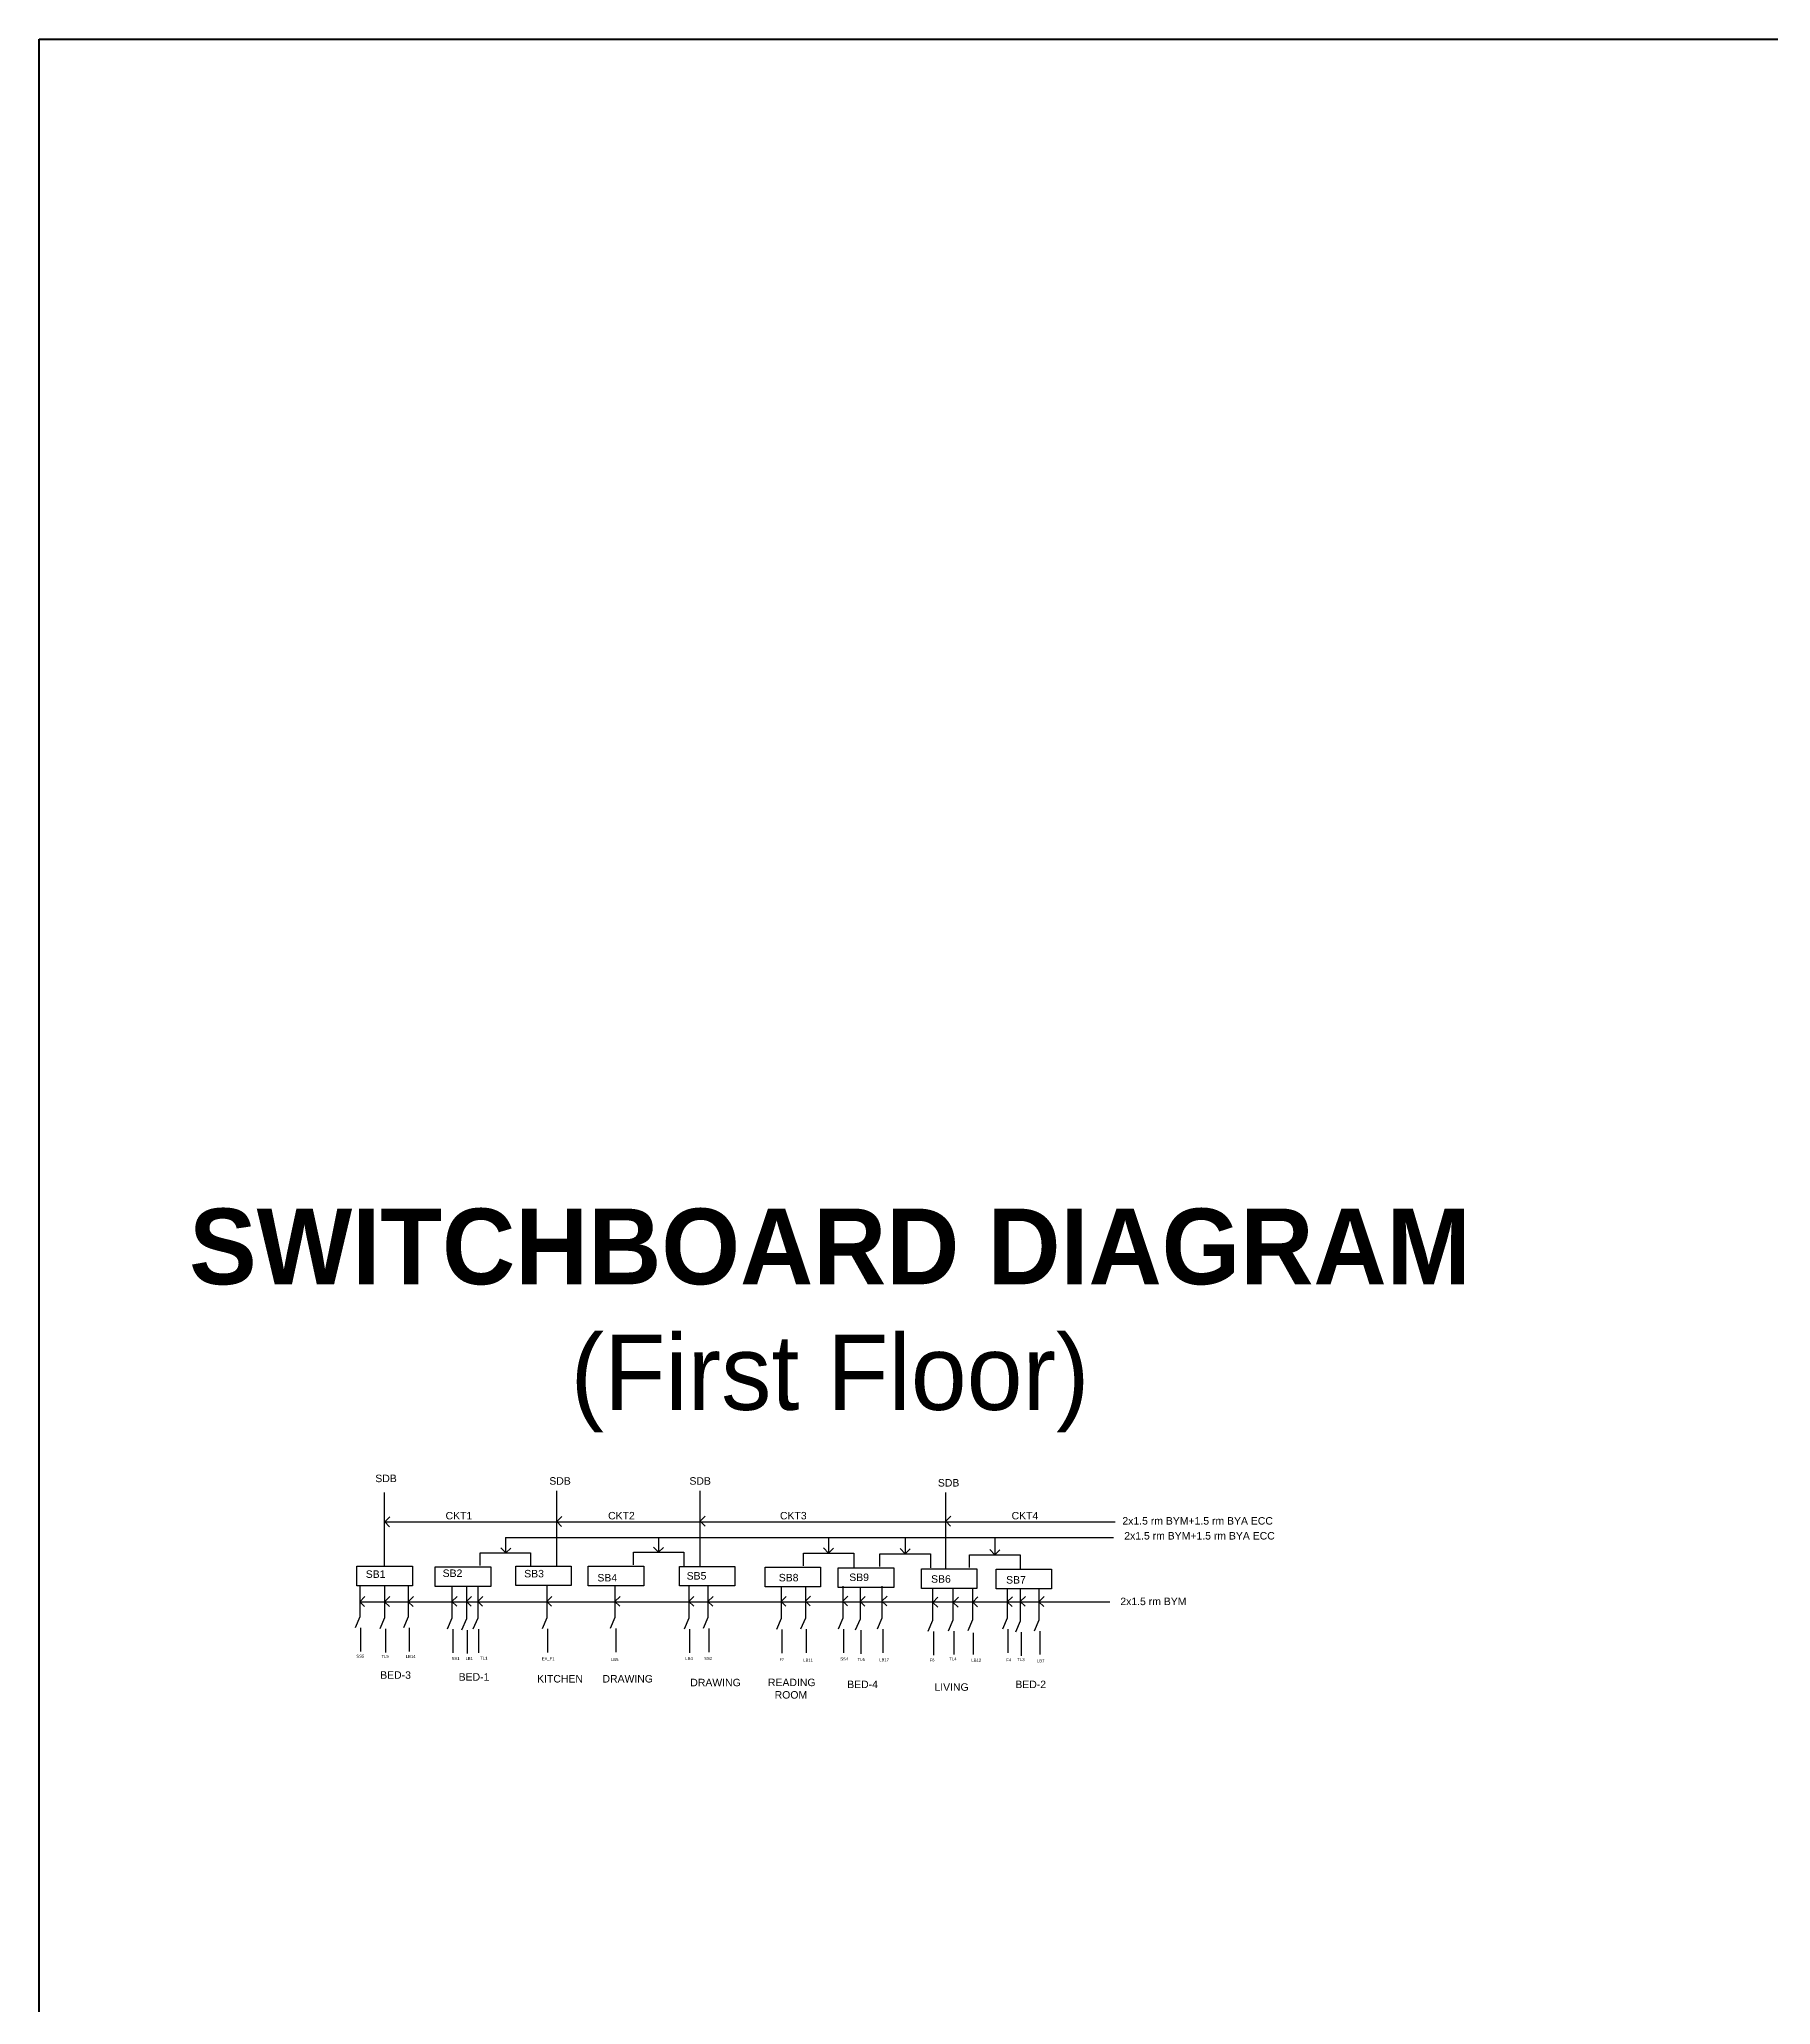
# Model space of a CAD drawing. Header units: inches. Extents: x -19236 to 2549, y 984 to 4513.
# Drawn here: x -19236 to -18773, y 3729 to 4255 of the extents above; entities that cross this region are included whole.
import ezdxf

# ---------------------------------------------------------------- set-up
doc = ezdxf.new("R2010")
doc.units = ezdxf.units.IN
doc.header["$LTSCALE"] = 20
doc.header["$MEASUREMENT"] = 0
doc.styles.get("Standard").update_dxf_attribs({"font": 'arial.ttf'})

msp = doc.modelspace()

# ---------------------------------------------------------------- linework, layer by layer
for p, q in [((-19097.50002, 3853.83941), (-19097.50002, 3866.55374)), ((-19059.10446, 3853.76712), (-19059.10446, 3866.55374)), ((-19143.58067, 3853.76964), (-19143.58067, 3866.05374)), ((-18993.3679, 3853.07998), (-18993.3679, 3866.05374)), ((-19143.58067, 3858.20894), (-18948.00001, 3858.20894)), ((-19142.19013, 3859.59126), (-19143.55925, 3858.21594)), ((-19143.55925, 3858.21594), (-19142.26319, 3856.92573)), ((-19096.13024, 3859.657), (-19097.49935, 3858.28169)), ((-19097.49935, 3858.28169), (-19096.20329, 3856.99148)), ((-19057.73535, 3859.75009), (-19059.10446, 3858.37477)), ((-19059.10446, 3858.37477), (-19057.8084, 3857.08456)), ((-18991.99879, 3859.75009), (-18993.3679, 3858.37477)), ((-18993.3679, 3858.37477), (-18992.07184, 3857.08456)), ((-19143.58067, 3846.33207), (-19143.58067, 3853.76965)), ((-19112.50002, 3851.29092), (-19111.1247, 3849.92181)), ((-19111.25001, 3854.05375), (-18948.50001, 3854.05375)), ((-19111.25001, 3854.05375), (-19111.25001, 3849.9218)), ((-19111.1247, 3849.92181), (-19109.83449, 3851.21786)), ((-19097.50002, 3846.40183), (-19097.50002, 3853.83941)), ((-19071.61714, 3851.47648), (-19070.24183, 3850.10737)), ((-19070.25, 3854.05375), (-19070.25, 3850.08397)), ((-19070.24183, 3850.10737), (-19068.95162, 3851.40343)), ((-19059.10446, 3846.25925), (-19059.10446, 3853.69682)), ((-19026.11714, 3851.24146), (-19024.74183, 3849.87235)), ((-19024.75, 3854.05375), (-19024.75, 3849.84895)), ((-19024.74183, 3849.87235), (-19023.45162, 3851.16841)), ((-19005.61714, 3851.06198), (-19004.24183, 3849.69286)), ((-19004.25, 3854.05375), (-19004.25, 3849.66946)), ((-19004.24183, 3849.69286), (-19002.95162, 3850.98892)), ((-18993.3679, 3845.64241), (-18993.3679, 3853.07998)), ((-18981.61714, 3850.78935), (-18980.24183, 3849.42024)), ((-18980.25, 3854.05375), (-18980.25, 3849.39684)), ((-18980.24183, 3849.42024), (-18978.95162, 3850.7163)), ((-19118.00001, 3846.56002), (-19118.00001, 3849.92181)), ((-19118.00001, 3849.92181), (-19104.50001, 3849.92181)), ((-19104.50001, 3849.92181), (-19104.50001, 3846.16737)), ((-19077.00001, 3846.72219), (-19077.00001, 3850.08397)), ((-19077.00001, 3850.08397), (-19063.50001, 3850.08397)), ((-19063.50001, 3850.08397), (-19063.50001, 3846.32954)), ((-19031.50001, 3846.48717), (-19031.50001, 3849.84895)), ((-19031.50001, 3849.84895), (-19018.00001, 3849.84895)), ((-19018.00001, 3849.84895), (-19018.00001, 3846.09452)), ((-19011.00001, 3846.30768), (-19011.00001, 3849.66947)), ((-19011.00001, 3849.66947), (-18997.50001, 3849.66947)), ((-18997.50001, 3849.66947), (-18997.50001, 3845.91503)), ((-18987.00001, 3846.03506), (-18987.00001, 3849.39684)), ((-18987.00001, 3849.39684), (-18973.50001, 3849.39684)), ((-18973.50001, 3849.39684), (-18973.50001, 3845.64241)), ((-19150.23049, 3841.11224), (-19150.23049, 3832.8148)), ((-19143.58066, 3841.11224), (-19143.58066, 3832.55425)), ((-19137.23049, 3841.11224), (-19137.23049, 3832.8148)), ((-19125.55245, 3840.98361), (-19125.55245, 3832.42562)), ((-19121.68926, 3840.79067), (-19121.68926, 3832.23269)), ((-19118.6631, 3840.98361), (-19118.6631, 3832.42562)), ((-19100.17577, 3841.10328), (-19100.17577, 3832.54529)), ((-19081.94274, 3841.17839), (-19081.94274, 3832.6204)), ((-19062.1475, 3841.01443), (-19062.1475, 3832.45644)), ((-19057.02632, 3841.19392), (-19057.02632, 3832.63593)), ((-19037.44005, 3840.92469), (-19037.44005, 3832.3667)), ((-19030.95139, 3841.01268), (-19030.95139, 3832.45469)), ((-19020.95139, 3841.01268), (-19020.95139, 3832.45469)), ((-19016.3264, 3840.7452), (-19016.3264, 3832.18722)), ((-19010.45139, 3841.01268), (-19010.45139, 3832.45469)), ((-18996.91921, 3840.3987), (-18996.91921, 3831.84071)), ((-18991.45328, 3840.49898), (-18991.45328, 3831.94099)), ((-18986.23049, 3840.56236), (-18986.23049, 3832.00437)), ((-18976.95139, 3840.29716), (-18976.95139, 3832.45469)), ((-18973.42587, 3840.19813), (-18973.42587, 3831.64014)), ((-18968.45139, 3840.29716), (-18968.45139, 3831.95469)), ((-19148.86138, 3838.21927), (-19150.23049, 3836.84395)), ((-19150.23049, 3836.84395), (-19148.93443, 3835.55374)), ((-19150.23049, 3836.83324), (-18949.50001, 3836.83324)), ((-19142.21155, 3838.20856), (-19143.58066, 3836.83324)), ((-19143.58066, 3836.83324), (-19142.2846, 3835.54303)), ((-19135.86138, 3838.21927), (-19137.23049, 3836.84395)), ((-19137.23049, 3836.84395), (-19135.93443, 3835.55374)), ((-19124.18334, 3838.28262), (-19125.55245, 3836.9073)), ((-19125.55245, 3836.9073), (-19124.25639, 3835.61709)), ((-19120.32015, 3838.28262), (-19121.68926, 3836.9073)), ((-19121.68926, 3836.9073), (-19120.3932, 3835.61709)), ((-19117.29398, 3838.28262), (-19118.6631, 3836.9073)), ((-19118.6631, 3836.9073), (-19117.36704, 3835.61709)), ((-19098.80666, 3838.28262), (-19100.17577, 3836.9073)), ((-19100.17577, 3836.9073), (-19098.87971, 3835.61709)), ((-19080.57363, 3838.28262), (-19081.94274, 3836.9073)), ((-19081.94274, 3836.9073), (-19080.64668, 3835.61709)), ((-19060.77839, 3838.28262), (-19062.1475, 3836.9073)), ((-19062.1475, 3836.9073), (-19060.85144, 3835.61709)), ((-19055.65721, 3838.28262), (-19057.02632, 3836.9073)), ((-19057.02632, 3836.9073), (-19055.73026, 3835.61709)), ((-19036.07093, 3838.28262), (-19037.44005, 3836.9073)), ((-19037.44005, 3836.9073), (-19036.14399, 3835.61709)), ((-19029.58227, 3838.37061), (-19030.95138, 3836.99529)), ((-19030.95138, 3836.99529), (-19029.65533, 3835.70508)), ((-19019.58227, 3838.37061), (-19020.95138, 3836.99529)), ((-19020.95138, 3836.99529), (-19019.65533, 3835.70508)), ((-19014.95729, 3838.28262), (-19016.3264, 3836.9073)), ((-19016.3264, 3836.9073), (-19015.03034, 3835.61709)), ((-19009.08227, 3838.37061), (-19010.45138, 3836.99529)), ((-19010.45138, 3836.99529), (-19009.15533, 3835.70508)), ((-18995.47232, 3838.04952), (-18996.84143, 3836.6742)), ((-18996.84143, 3836.6742), (-18995.54538, 3835.38399)), ((-18990.00639, 3838.04952), (-18991.3755, 3836.6742)), ((-18991.3755, 3836.6742), (-18990.07945, 3835.38399)), ((-18984.7836, 3838.1129), (-18986.15271, 3836.73758)), ((-18986.15271, 3836.73758), (-18984.85665, 3835.44737)), ((-18975.56458, 3838.19397), (-18976.93369, 3836.81865)), ((-18976.93369, 3836.81865), (-18975.63763, 3835.52844)), ((-18972.05676, 3838.28262), (-18973.42587, 3836.9073)), ((-18973.42587, 3836.9073), (-18972.12981, 3835.61709)), ((-18967.06228, 3838.20979), (-18968.4314, 3836.83447)), ((-18968.4314, 3836.83447), (-18967.13534, 3835.54426)), ((-19150.23049, 3832.8148), (-19151.50002, 3829.85641)), ((-19150.01913, 3829.85641), (-19150.01913, 3826.12626)), ((-19143.58066, 3832.55425), (-19144.85019, 3829.59586)), ((-19143.3693, 3829.59586), (-19143.3693, 3825.86571)), ((-19137.23049, 3832.8148), (-19138.50002, 3829.85641)), ((-19137.01913, 3829.85641), (-19137.01913, 3826.12626)), ((-19125.55245, 3832.42562), (-19126.82198, 3829.46723)), ((-19125.34109, 3829.46723), (-19125.34109, 3825.73708)), ((-19121.68926, 3832.23269), (-19122.95879, 3829.27429)), ((-19118.6631, 3832.42562), (-19119.93263, 3829.46723)), ((-19118.45174, 3829.46723), (-19118.45174, 3825.73708)), ((-19100.17577, 3832.54529), (-19101.4453, 3829.5869)), ((-19099.96441, 3829.5869), (-19099.96441, 3825.85675)), ((-19081.94274, 3832.6204), (-19083.21227, 3829.66201)), ((-19081.73138, 3829.66201), (-19081.73138, 3825.93186)), ((-19062.1475, 3832.45644), (-19063.41703, 3829.49805)), ((-19061.93614, 3829.49805), (-19061.93614, 3825.7679)), ((-19057.02632, 3832.63593), (-19058.29585, 3829.67753)), ((-19056.81496, 3829.67753), (-19056.81496, 3825.94738)), ((-19037.44005, 3832.3667), (-19038.70958, 3829.40831)), ((-19037.22869, 3829.40831), (-19037.22869, 3825.67816)), ((-19030.95139, 3832.45469), (-19032.22091, 3829.4963)), ((-19030.74003, 3829.4963), (-19030.74003, 3825.76615)), ((-19020.95139, 3832.45469), (-19022.22091, 3829.4963)), ((-19020.74003, 3829.4963), (-19020.74003, 3825.76615)), ((-19016.3264, 3832.18722), (-19017.59593, 3829.22882)), ((-19010.45139, 3832.45469), (-19011.72091, 3829.4963)), ((-19010.24003, 3829.4963), (-19010.24003, 3825.76615)), ((-18996.91921, 3831.84071), (-18998.18874, 3828.88231)), ((-18991.45328, 3831.94099), (-18992.72281, 3828.9826)), ((-18986.23049, 3832.00437), (-18987.50001, 3829.04598)), ((-18976.95139, 3832.45469), (-18978.22091, 3829.4963)), ((-18976.74003, 3829.4963), (-18976.74003, 3825.76615)), ((-18973.42587, 3831.64014), (-18974.6954, 3828.68175)), ((-18968.45139, 3831.95469), (-18969.72091, 3828.9963)), ((-19150.01913, 3826.12626), (-19150.01913, 3823.55374)), ((-19143.3693, 3825.86571), (-19143.3693, 3823.29319)), ((-19137.01913, 3826.12626), (-19137.01913, 3823.55374)), ((-19125.34109, 3825.73708), (-19125.34109, 3823.16456)), ((-19121.4779, 3829.27429), (-19121.4779, 3825.54414)), ((-19121.4779, 3825.54414), (-19121.4779, 3822.97162)), ((-19118.45174, 3825.73708), (-19118.45174, 3823.16456)), ((-19099.96441, 3825.85675), (-19099.96441, 3823.28423)), ((-19081.73138, 3825.93186), (-19081.73138, 3823.35934)), ((-19061.93614, 3825.7679), (-19061.93614, 3823.19538)), ((-19056.81496, 3825.94738), (-19056.81496, 3823.37487)), ((-19037.22869, 3825.67816), (-19037.22869, 3823.10564)), ((-19030.74003, 3825.76615), (-19030.74003, 3823.19363)), ((-19020.74003, 3825.76615), (-19020.74003, 3823.19363)), ((-19016.11504, 3829.22882), (-19016.11504, 3825.49867)), ((-19016.11504, 3825.49867), (-19016.11504, 3822.92615)), ((-19010.24003, 3825.76615), (-19010.24003, 3823.19363)), ((-18996.70785, 3828.88231), (-18996.70785, 3825.15216)), ((-18996.70785, 3825.15216), (-18996.70785, 3822.57965)), ((-18991.24192, 3828.9826), (-18991.24192, 3825.25245)), ((-18991.24192, 3825.25245), (-18991.24192, 3822.67993)), ((-18986.01913, 3828.55374), (-18986.01913, 3822.74331)), ((-18976.74003, 3825.76615), (-18976.74003, 3823.19363)), ((-18973.21451, 3828.68175), (-18973.21451, 3824.9516)), ((-18973.21451, 3824.9516), (-18973.21451, 3822.37908)), ((-18968.24003, 3828.9963), (-18968.24003, 3825.26615)), ((-18968.24003, 3825.26615), (-18968.24003, 3822.69363))]:
    msp.add_line(p, q)
at = {"color": 5, "lineweight": 211}
msp.add_lwpolyline([(-19236, 4255), (-15001, 4255), (-15001, 3203), (-19236, 3203)], close=True, dxfattribs=at)
for points in [[(-19151.0068, 3846.33207), (-19136.15452, 3846.33207), (-19136.15452, 3841.11224), (-19151.0068, 3841.11224)], [(-19130.0413, 3846.16738), (-19115.18902, 3846.16738), (-19115.18902, 3840.94754), (-19130.0413, 3840.94754)], [(-19108.46116, 3846.40183), (-19093.60888, 3846.40183), (-19093.60888, 3841.182), (-19108.46116, 3841.182)], [(-19089.07144, 3846.32954), (-19074.21916, 3846.32954), (-19074.21916, 3841.10971), (-19089.07144, 3841.10971)], [(-19064.68728, 3846.30769), (-19049.835, 3846.30769), (-19049.835, 3841.08785), (-19064.68728, 3841.08785)], [(-19041.76432, 3846.09452), (-19026.91204, 3846.09452), (-19026.91204, 3840.87469), (-19041.76432, 3840.87469)], [(-19022.17804, 3845.91504), (-19007.32576, 3845.91504), (-19007.32576, 3840.6952), (-19022.17804, 3840.6952)], [(-18999.8905, 3845.64241), (-18985.03822, 3845.64241), (-18985.03822, 3840.42258), (-18999.8905, 3840.42258)], [(-18979.92669, 3845.517), (-18965.07441, 3845.517), (-18965.07441, 3840.29716), (-18979.92669, 3840.29716)]]:
    msp.add_lwpolyline(points, close=True)

# ---------------------------------------------------------------- texts
at = {"linetype": 'Continuous', "lineweight": 13, "insert": (-19024.36543, 3942.06108), "char_height": 25.12657494, "width": 640.8678, "attachment_point": 2}
msp.add_mtext('{\\fAgency FB|b1|i0|c0|p34;\\H0.8061x;\\C43;\\c3649492;SWITCHBOARD DIAGRAM\\fAgency FB|b0|i0|c0|p34;\\H2.978x;\\C256;\\P\\H0.3333x;(First Floor)}', dxfattribs=at)
at = {"attachment_point": 1}
for s, insert, char_height, width in [('SDB', (-19146.06329, 3870.85033), 2, 14.868811), ('SDB', (-19099.48667, 3870.17686), 2, 14.868811), ('SDB', (-19061.98667, 3870.17686), 2, 14.868811), ('SDB', (-18995.48667, 3869.67686), 2, 14.868811), ('CKT1', (-19127.2596, 3860.87967), 2, 14.868811), ('CKT2', (-19083.7596, 3860.87967), 2, 14.868811), ('CKT3', (-19037.7596, 3860.87967), 2, 14.868811), ('CKT4', (-18975.7596, 3860.87967), 2, 14.868811), ('SB1', (-19148.6231, 3845.23316), 2, 8.4346277), ('SB2', (-19128.04532, 3845.48115), 2, 10.0442896), ('SB3', (-19106.20763, 3845.36234), 2, 8.6921737), ('SB4', (-19086.62475, 3844.27153), 2, 10.3662219), ('SB5', (-19062.73252, 3844.77361), 2, 11.2306627), ('SB8', (-19038.08066, 3844.29967), 2, 7.9063864), ('SB9', (-19019.21314, 3844.38941), 2, 8.8946849), ('SB6', (-18997.31655, 3843.9342), 2, 9.7307861), ('SB7', (-18977.22718, 3843.69848), 2, 9.479669), ('SS5', (-19151.13362, 3822.65552), 0.8, 7.211285), ('TL5', (-19144.40757, 3822.6206), 0.8, 7.211285), ('LB14', (-19137.90757, 3822.6206), 0.8, 7.211285), ('SS1', (-19125.66302, 3822.07124), 0.8, 4.3138934), ('LB1', (-19121.92861, 3822.07124), 0.8, 3.6700289), ('TL1', (-19117.98946, 3822.12293), 0.8, 3.2193234), ('EX_F1', (-19101.5016, 3822.00048), 0.8, 5.8591689), ('LB5', (-19082.98559, 3821.77162), 0.8, 6.3098742), ('LB4', (-19063.10238, 3822.05666), 0.8, 6.9180882), ('SS2', (-19058.04695, 3822.07153), 0.8, 8.5353035), ('F7', (-19037.85169, 3821.7052), 0.7, 9.1642206), ('LB11', (-19031.53015, 3821.61649), 0.8, 9.1642206), ('SS4', (-19021.61135, 3821.92212), 0.8, 9.1642206), ('TL6', (-19016.9589, 3821.80922), 0.8, 8.3556127), ('LB17', (-19011.18138, 3821.72596), 0.8, 9.1642206), ('F6', (-18997.71979, 3821.63194), 0.8, 8.3909777), ('TL4', (-18992.42484, 3821.9285), 0.8, 10.8882922), ('LB12', (-18986.52517, 3821.60551), 0.8, 10.8882922), ('F4', (-18977.16059, 3821.66965), 0.8, 9.1642206), ('TL3', (-18974.2195, 3821.74568), 0.8, 8.1911923), ('LB7', (-18968.97405, 3821.45459), 0.8, 9.1642206), ('{\\C6;BED-3}', (-19144.7596, 3818.22447), 2, 14.868811), ('{\\C6;BED-1}', (-19123.7596, 3817.72447), 2, 14.868811), ('{\\C6;KITCHEN}', (-19102.7596, 3817.22447), 2, 14.868811), ('{\\C6;DRAWING}', (-19085.2596, 3817.22447), 2, 14.868811), ('{\\C6;DRAWING}', (-19061.7596, 3816.22447), 2, 14.868811), ('{\\C6;        READING           ^IROOM}', (-19047.18041, 3816.25579), 2, 21.3425568), ('{\\C6;BED-4}', (-19019.7596, 3815.72447), 2, 14.868811), ('{\\C6;LIVING}', (-18996.41798, 3815.01414), 2, 14.868811), ('{\\C6;BED-2}', (-18974.7596, 3815.72447), 2, 14.868811)]:
    msp.add_mtext(s, dxfattribs=dict(at, insert=insert, char_height=char_height, width=width))
at = {"color": 4, "char_height": 2, "width": 41.9573756, "attachment_point": 1}
for insert in [(-18946.11232, 3859.4923), (-18945.61232, 3855.4923)]:
    msp.add_mtext('{\\C4;2x1.5 rm BYM+1.5 rm BYA ECC}', dxfattribs=dict(at, insert=insert))
at = {"color": 6, "insert": (-18946.65939, 3837.93147), "char_height": 2, "width": 42.5961683, "attachment_point": 1}
msp.add_mtext('{\\C3;2x1.5 rm BYM}', dxfattribs=at)

doc.saveas('drawing.dxf')
